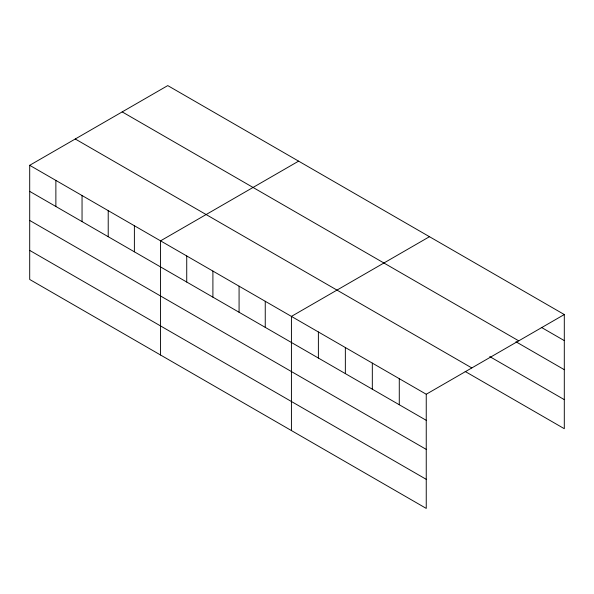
<?xml version="1.0" encoding="UTF-8"?>
<svg xmlns="http://www.w3.org/2000/svg" width="594" height="594" viewBox="0 0 594 594"><rect width="100%" height="100%" fill="white"/><g stroke="black" fill="none" stroke-linecap="round" stroke-linejoin="round"><path stroke-width="0.89" d="M426.247 449.391L426.247 394.245L29.7 165.303L29.7 279.462L426.247 508.405L426.247 449.391L29.7 220.448M29.7 165.303L167.753 85.595L564.3 314.538L564.3 428.697L465.161 371.465M298.611 161.145L160.558 240.852L160.558 355.012M429.477 236.694L291.424 316.402L291.424 430.561M426.247 394.245L564.3 314.538M541.297 327.339L564.3 340.614M122.193 111.895L518.74 340.845M515.919 341.75L564.3 369.683M489.753 356.593L564.3 399.636M75.26 138.996L471.807 367.938M29.7 191.379L426.247 420.322M29.7 250.393L426.247 479.336M399.279 378.675L399.279 404.752M372.319 363.105L372.319 389.189M345.352 347.542L345.352 373.619M318.384 331.972L318.384 358.048M265.251 301.292L265.251 327.368M239.078 286.182L239.078 312.258M212.904 271.072L212.904 297.149M186.731 255.962L186.731 282.039M134.385 225.742L134.385 251.819M108.219 210.632L108.219 236.709M82.046 195.523L82.046 221.599M55.873 180.413L55.873 206.489"/></g></svg>
